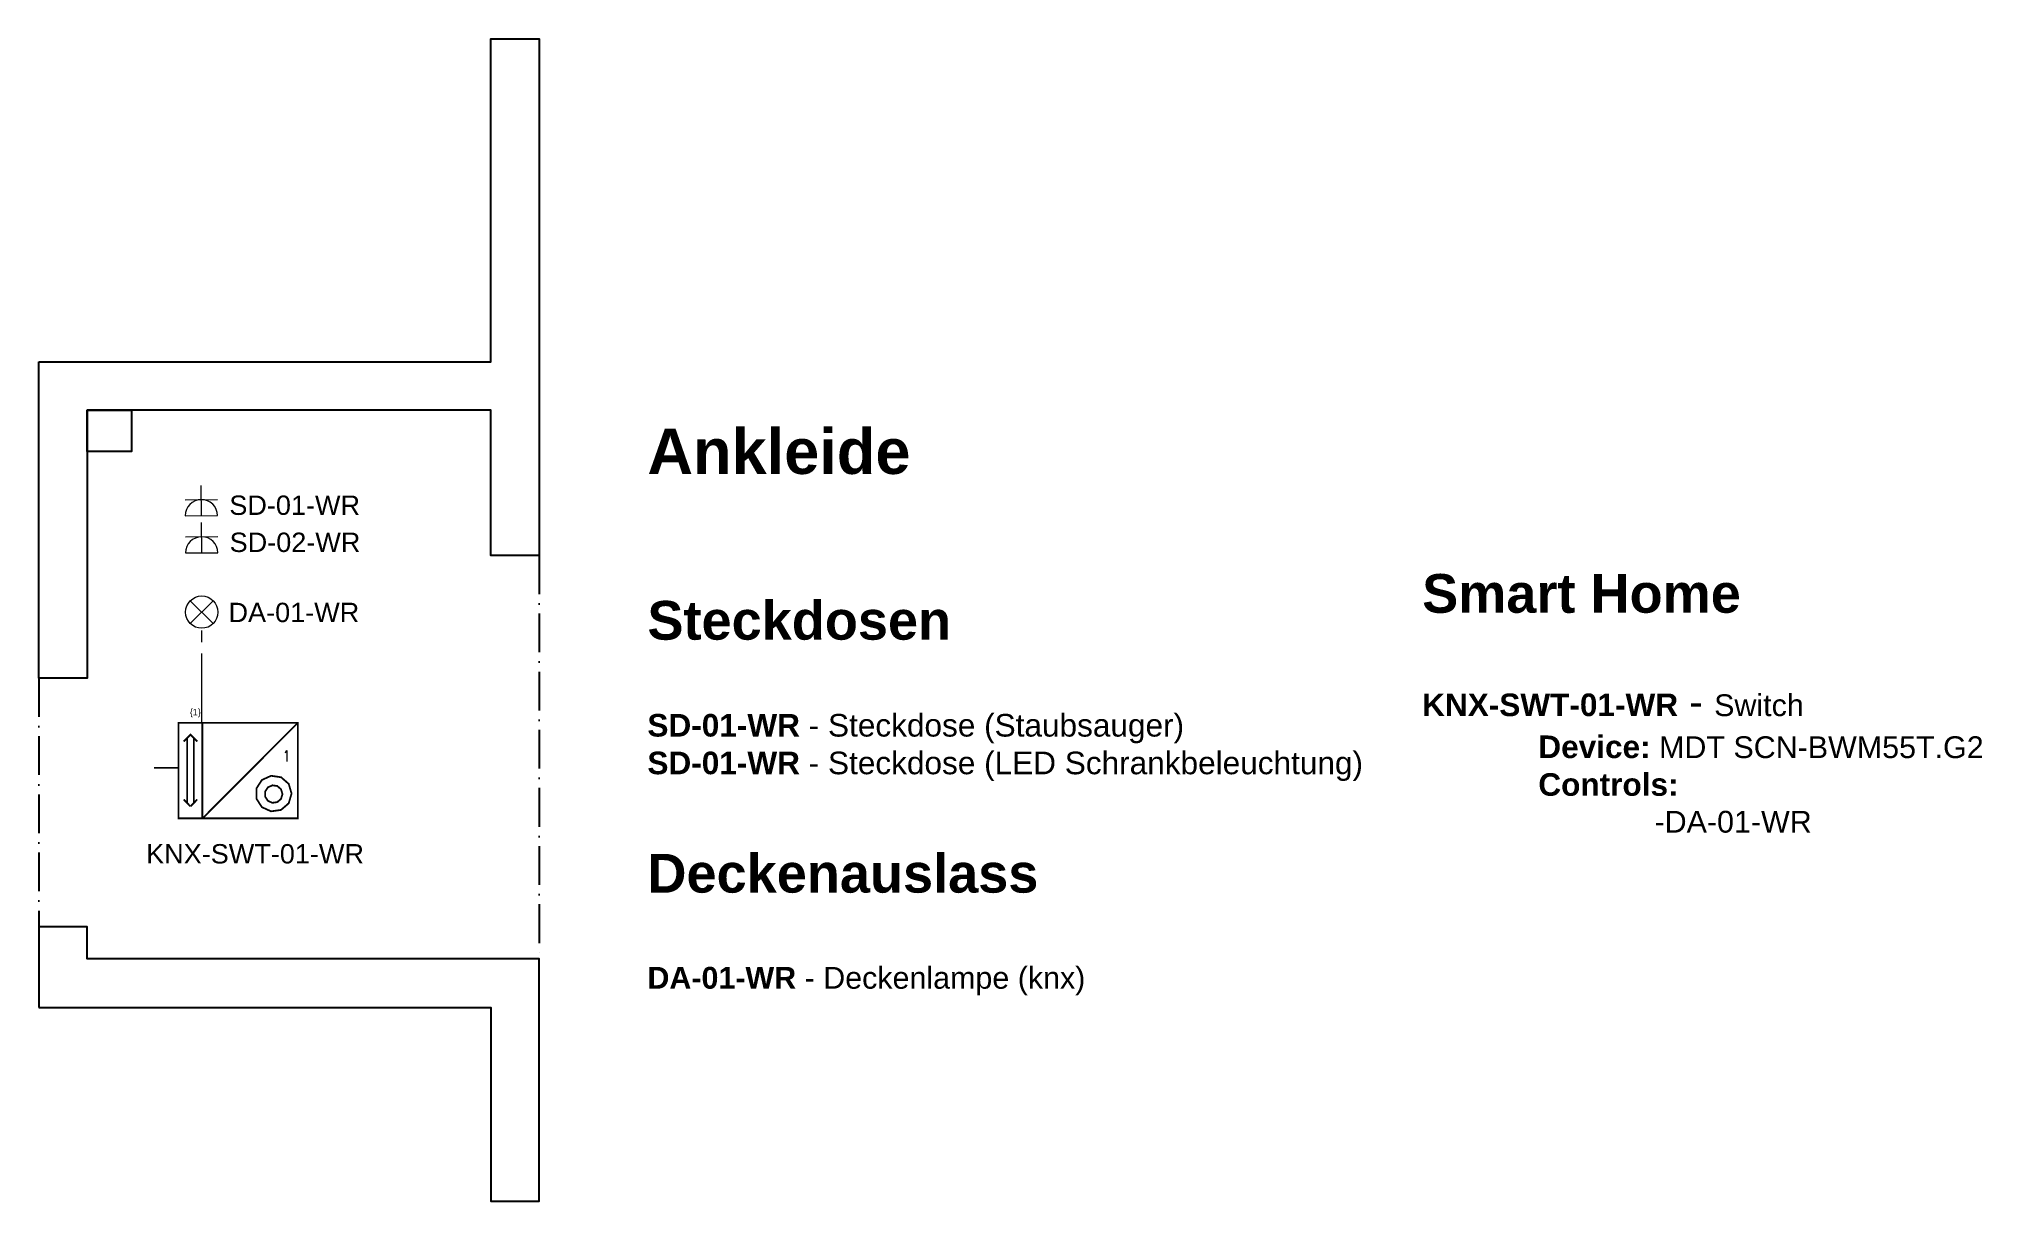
# Model space of a CAD drawing. Header units: millimetres. Extents: x 27496 to 33517, y 25547 to 29147.
import ezdxf
from ezdxf.enums import TextEntityAlignment as Align

# ---------------------------------------------------------------- set-up
doc = ezdxf.new("R2010")
doc.units = ezdxf.units.MM
doc.header["$LTSCALE"] = 10
doc.linetypes.add('ACAD_ISO10W100', pattern=[18, 12, -3, 0, -3])
doc.linetypes.add('AI-Linetype-20', pattern=[32.166085, 21.44411, -3.573992, 3.573992, -3.573992])
for name, color, linetype in [('01-EG-WR-Walls', 7, 'Continuous'), ('02-EG-WR-Outlets_Schematic', 7, 'Continuous'), ('03-EG-WR-Light_Schematic', 7, 'Continuous'), ('04-EG-WR-Schematic_Description', 7, 'Continuous'), ('06-EG-WR-Smart_Schematic', 7, 'Continuous')]:
    doc.layers.add(name, color=color, linetype=linetype)
doc.styles.add('SN0', font='ROMANS', dxfattribs={"width": 0.002083})
doc.styles.get("Standard").update_dxf_attribs({"font": 'Arial.ttf'})

msp = doc.modelspace()

# ---------------------------------------------------------------- linework, layer by layer
at = {"color": 7}
msp.add_lwpolyline([(27645.7, 27997.2), (27783.2, 27997.2), (27783.2, 27868.9), (27645.7, 27868.9)], close=True, dxfattribs=at)
at = {"layer": '01-EG-WR-Walls', "color": 7, "linetype": 'ACAD_ISO10W100'}
for p, q in [((29045.7, 27547.2), (29045.7, 26297.2)), ((27495.7, 27167.2), (27495.7, 26397.2))]:
    msp.add_line(p, q, dxfattribs=at)
at = {"layer": '01-EG-WR-Walls', "color": 7}
msp.add_lwpolyline([(27495.7, 28147.2), (28895.7, 28147.2), (28895.7, 29147.2), (29045.7, 29147.2), (29045.7, 27547.2), (28895.7, 27547.2), (28895.7, 27997.2), (27645.7, 27997.2), (27645.7, 27167.2), (27495.7, 27167.2)], close=True, dxfattribs=at)
msp.add_lwpolyline([(27495.7, 26147.2), (28895.7, 26147.2), (28895.7, 25547.2), (29045.7, 25547.2), (29045.7, 26297.2), (28895.7, 26297.2), (27645.7, 26297.2), (27645.7, 26397.2), (27495.7, 26397.2), (27495.7, 26147.2)], dxfattribs=at)
at = {"layer": '02-EG-WR-Outlets_Schematic', "color": 7, "lineweight": 20}
for p, q in [((27999.2, 27670.1), (27998.2, 27764)), ((27948.9, 27719.8), (28048.9, 27720.4)), ((27949.2, 27669.8), (28049.2, 27670.4)), ((28000.3, 27555.1), (27999.2, 27649.1)), ((27950, 27604.9), (28050, 27605.4)), ((27950.3, 27554.9), (28050.3, 27555.4))]:
    msp.add_line(p, q, dxfattribs=at)
for centre in [(27999.2, 27670.1), (28000.3, 27555.1)]:
    msp.add_arc(centre, 50, 0.31776, 180.31776, dxfattribs=at)
at = {"layer": '03-EG-WR-Light_Schematic', "color": 7, "lineweight": 20}
for p, q in [((27964.9, 27336.2), (28035.6, 27406.9)), ((27964.9, 27406.9), (28035.6, 27336.2))]:
    msp.add_line(p, q, dxfattribs=at)
msp.add_circle((28000.3, 27371.5), 50, dxfattribs=at)
at = {"layer": '06-EG-WR-Smart_Schematic', "color": 3, "linetype": 'AI-Linetype-20', "lineweight": 15}
msp.add_line((28000.3, 27028.8), (28000.3, 27321.5), dxfattribs=at)
at = {"layer": '06-EG-WR-Smart_Schematic', "color": 7, "linetype": 'Continuous', "lineweight": 15, "const_width": 5.48}
for points in [[(27928.7, 27028.8), (28002.3, 27028.8), (28002.3, 26732.8), (27928.7, 26732.8), (27928.7, 27028.8)], [(27965.5, 26992), (27944.3, 26970.8), (27965.5, 26992), (27986.6, 26970.8), (27965.5, 26992)], [(27955.3, 26981.8), (27955.3, 26780.6)], [(27975.6, 26981.8), (27975.6, 26780.6)], [(28002.3, 27028.8), (28298.2, 27028.8), (28298.2, 26732.8), (28002.3, 26732.8), (28002.3, 27028.8)], [(28298.2, 27028.8), (28003, 26732.8)], [(27852.7, 26889.4), (27927.9, 26889.4)], [(28278.7, 26809.5), (28269.9, 26839.5), (28246.2, 26860.1), (28215.2, 26864.6), (28186.7, 26851.6), (28169.7, 26825.3), (28169.7, 26793.9), (28186.6, 26767.6), (28215.1, 26754.5), (28246.1, 26758.9), (28269.8, 26779.4), (28278.7, 26809.5), (28278.7, 26809.5)], [(28250.5, 26807.9), (28246.1, 26822.8), (28234.5, 26832.9), (28219.2, 26835.1), (28205.2, 26828.7), (28196.8, 26815.7), (28196.8, 26800.3), (28205.1, 26787.3), (28219.1, 26780.8), (28234.4, 26783), (28246.1, 26793.1), (28250.5, 26807.9), (28250.5, 26807.9)], [(27965.5, 26769.6), (27944.3, 26791.5)], [(27986.6, 26791.5), (27965.5, 26769.6)]]:
    msp.add_lwpolyline(points, dxfattribs=at)

# ---------------------------------------------------------------- texts
at = {"layer": '02-EG-WR-Outlets_Schematic', "color": 7, "char_height": 60, "attachment_point": 1}
for s, insert in [('SD-01-WR', (28085.8, 27732.7)), ('SD-02-WR', (28086.8, 27617.8))]:
    msp.add_mtext_dynamic_manual_height_columns(s, width=466, gutter_width=12.5, heights=[0], dxfattribs=dict(at, insert=insert))
at = {"layer": '03-EG-WR-Light_Schematic', "color": 7, "insert": (28083.3, 27400.6), "char_height": 60, "attachment_point": 1}
msp.add_mtext_dynamic_manual_height_columns('DA-01-WR', width=466, gutter_width=12.5, heights=[0], dxfattribs=at)
at = {"layer": '04-EG-WR-Schematic_Description', "color": 7, "insert": (29381.3, 27939.6), "char_height": 90, "attachment_point": 1}
msp.add_mtext_dynamic_manual_height_columns('{\\fArial|b1|i0|c0|p34;\\H1.55556x;Ankleide}\\P\\P\\P{\\fArial|b1|i0|c0|p34;\\H1.33333x;Steckdosen\\H0.75x;\\P\\fArial|b0|i0|c0|p34;\\P\\fArial|b1|i0|c0|p34;\\H0.77778x;SD-01-WR\\fArial|b0|i0|c0|p34; - Steckdose (Staubsauger)\\fArial|b1|i0|c0|p34;\\PSD-01-WR\\fArial|b0|i0|c0|p34; - Steckdose (LED Schrankbeleuchtung)\\fArial|b1|i0|c0|p34;\\P\\H1.71428x;\\PDeckenauslass}\\P\\P{\\fArial|b1|i0|c0|p34;\\H0.75x;DA-01-WR\\fArial|b0|i0|c0|p34; - Deckenlampe (knx)}', width=2647, gutter_width=12.5, heights=[0], dxfattribs=at)
at = {"layer": '06-EG-WR-Smart_Schematic', "color": 7, "linetype": 'Continuous', "lineweight": 15, "style": 'SN0', "width": 1.171483}
msp.add_text('1', height=34.5, dxfattribs=at).set_placement((28252, 26908.6), (28273.2, 26908.6), align=Align.FIT)
at = {"layer": '06-EG-WR-Smart_Schematic', "color": 7, "insert": (31781.8, 27939.6), "char_height": 90, "attachment_point": 1}
msp.add_mtext_dynamic_manual_height_columns('{\\fArial|b1|i0|c0|p34;\\H1.55556x;  }\\P\\P\\P{\\fArial|b1|i0|c0|p34;\\H1.33333x;Smart Home\\H0.75x;\\P}\\P{\\fArial|b1|i0|c0|p34;\\H0.77778x;KNX-SWT-01-WR} - {\\H0.75x;Switch\\P^I\\fArial|b1|i0|c0|p34;\\H1.03704x;Device:\\fArial|b0|i0|c0|p34;\\H0.96429x; MDT SCN-BWM55T.G2\\P^I\\fArial|b1|i0|c0|p34;\\H1.03704x;Controls:\\fArial|b0|i0|c0|p34;\\H0.96429x;\\P^I^I-DA-01-WR}', width=3565, gutter_width=12.5, heights=[0], dxfattribs=at)
at = {"layer": '06-EG-WR-Smart_Schematic', "color": 7, "lineweight": 15, "attachment_point": 1}
for s, width, heights, insert, char_height in [('\\{1\\}', 36, [0], (27963.2, 27072), 20), ('KNX-SWT-01-WR', 597, [62], (27828, 26653), 60)]:
    msp.add_mtext_dynamic_manual_height_columns(s, width=width, gutter_width=12.5, heights=heights, dxfattribs=dict(at, insert=insert, char_height=char_height))

doc.saveas('drawing.dxf')
